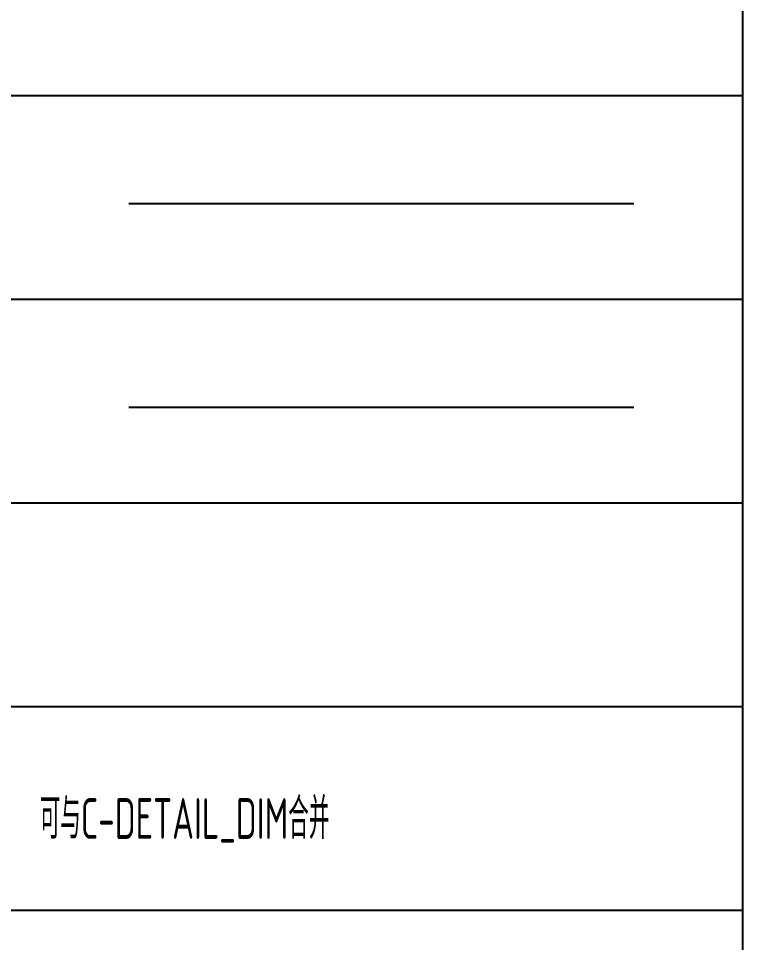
# Model space of a CAD drawing. Extents: x -469675 to 2400000, y -476501 to 2085364.
# Drawn here: x -74400 to -67284, y 21621 to 30696 of the extents above; entities that cross this region are included whole.
import ezdxf

# ---------------------------------------------------------------- set-up
doc = ezdxf.new("R2010")
doc.units = 0
doc.header["$LTSCALE"] = 1000
doc.header["$MEASUREMENT"] = 0
for name, color, linetype in [('C-DETAIL_STEEL_BOLT', 2, 'CONTINUOUS'), ('C-DETAIL_STEEL_CUT', 2, 'CONTINUOUS'), ('C-DETAIL_STEEL_TEXT', 7, 'CONTINUOUS'), ('C-PLAN_TEXT', 3, 'CONTINUOUS')]:
    doc.layers.add(name, color=color, linetype=linetype)
doc.styles.add('GBSTYLE', font='gbxwxt.shx', dxfattribs={"width": 0.7, "bigfont": 'gbhzfs.shx'})

msp = doc.modelspace()

# ---------------------------------------------------------------- linework, layer by layer
at = {"layer": 'C-DETAIL_STEEL_BOLT', "ltscale": 0.1}
msp.add_line((-73316.418, 28878.4796), (-68353.622, 28878.4796), dxfattribs=at)
at = {"layer": 'C-DETAIL_STEEL_CUT', "ltscale": 0.1}
msp.add_line((-73316.418, 26878.4796), (-68353.622, 26878.4796), dxfattribs=at)
at = {"layer": 'C-PLAN_TEXT', "color": 1}
for p, q in [((-67283.8418, 35938.6537), (-67283.8418, 17938.6537)), ((-101053.658, 29938.6537), (-67283.8418, 29938.6537)), ((-101053.658, 27938.6537), (-67283.8418, 27938.6537)), ((-101053.658, 25938.6537), (-67283.8418, 25938.6537)), ((-101053.658, 23938.6537), (-67283.8418, 23938.6537)), ((-101053.658, 21938.6537), (-67283.8418, 21938.6537))]:
    msp.add_line(p, q, dxfattribs=at)

# ---------------------------------------------------------------- texts
at = {"layer": 'C-DETAIL_STEEL_TEXT', "ltscale": 0.1, "style": 'GBSTYLE', "width": 0.7}
msp.add_text('可与C-DETAIL_DIM合并', height=400, dxfattribs=at).set_placement((-74191.2712, 22638.6537))

doc.saveas('drawing.dxf')
